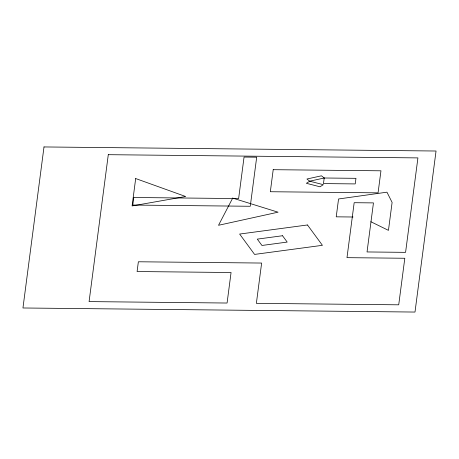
<?xml version="1.0" encoding="UTF-8"?>
<svg xmlns="http://www.w3.org/2000/svg" width="459" height="459" viewBox="0 0 459 459"><rect width="100%" height="100%" fill="white"/><g stroke="black" fill="none" stroke-linecap="round" stroke-linejoin="round"><path stroke-width="0.69" d="M353.011 217.004L336.223 216.832L338.558 198.976L386.96 192.178L392.106 202.425L388.452 230.366L370.843 221.726M44.001 146.943L22.95 307.983L414.999 312.057L436.05 151.017L44.001 146.943M108.29 154.683L89.086 301.597L227.079 303.032L231.066 272.514L137.092 271.539L138.366 261.773L261.636 263.053L256.369 303.336L398.722 304.816L404.809 258.262L346.987 257.66L354.17 202.7L373.454 202.901L367.039 251.951L405.578 252.352L417.925 157.902L108.29 154.683M135.68 178.551L132.1 205.936L185.654 196.509L135.68 178.551M133.77 197.496L132.783 205.053L250.275 206.269L256.69 157.19L244.056 157.058L238.628 198.581L133.77 197.496M273.208 169.687L270.328 191.73L378.073 192.849L380.959 170.805L273.208 169.687M324.203 178L323.469 183.589L355.226 183.916L355.96 178.327L324.203 178L309.687 181.19L306.382 183.307L320.021 186.796L323.331 184.673L309.687 181.19L306.945 179.01L321.461 175.814L324.203 178M232.69 198.104L218.518 225.283L278.068 212.19L232.69 198.104M307.473 224.967L239.638 234.061L254.584 254.412L322.425 245.318L307.473 224.967M282.532 235.742L257.292 239.128L261.951 245.467L287.191 242.082L282.532 235.742"/></g></svg>
